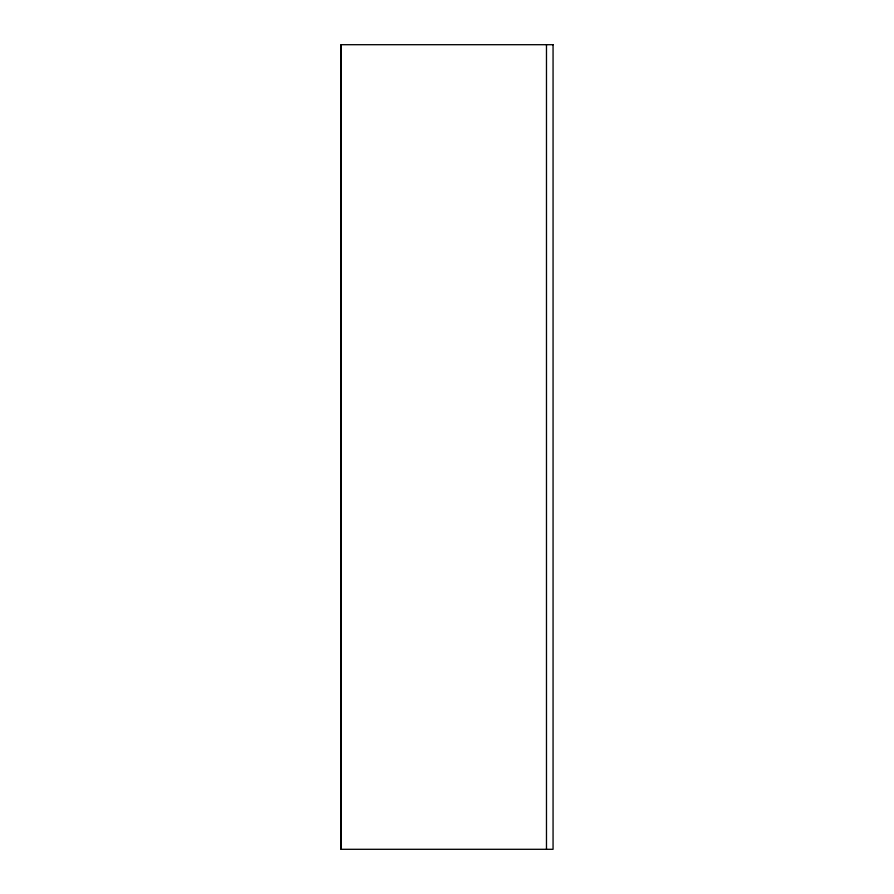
<?xml version="1.0" encoding="UTF-8"?>
<svg xmlns="http://www.w3.org/2000/svg" width="894" height="894" viewBox="0 0 894 894"><rect width="100%" height="100%" fill="white"/><g stroke="black" fill="none" stroke-linecap="round" stroke-linejoin="round"><path stroke-width="1.34" d="M546.48 44.7L546.48 849.3M341.162 44.7L341.162 849.3M553.062 44.7L340.938 44.7L340.938 849.3L553.062 849.3L553.062 44.7"/></g></svg>
